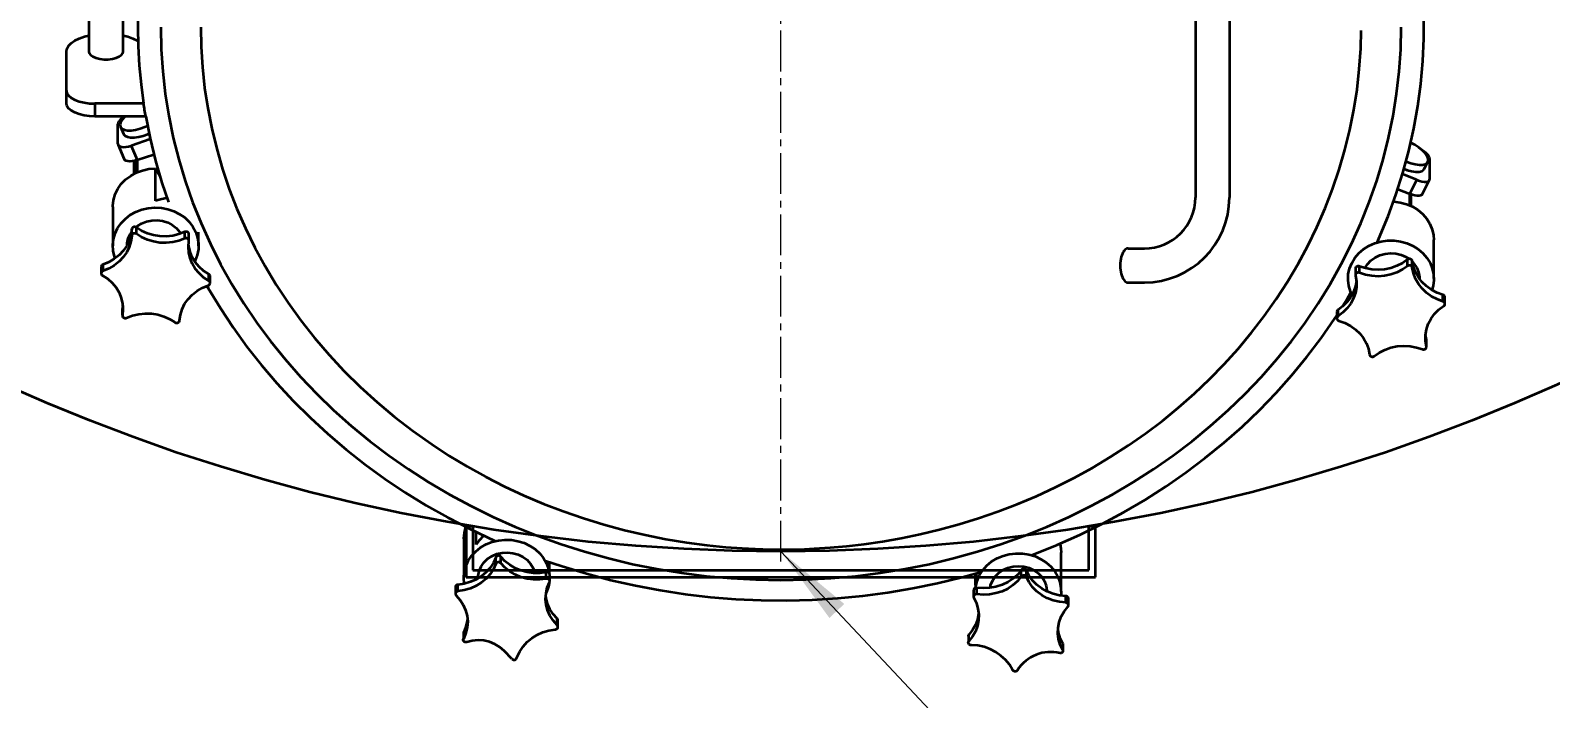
# Model space of a CAD drawing. Header units: millimetres. Extents: x -1782 to 1782, y -2523 to 2523.
# Drawn here: x -786.8 to -340, y -2197.4 to -2001.1 of the extents above; entities that cross this region are included whole.
import ezdxf

# ---------------------------------------------------------------- set-up
doc = ezdxf.new("R2010")
doc.units = ezdxf.units.MM
doc.linetypes.add('点画线', pattern=[18, 12, -2, 2, -2])
doc.layers.get('0').update_dxf_attribs({"lineweight": 35})
doc.layers.add('中心线层', color=1, linetype='点画线', lineweight=18)
doc.layers.add('尺寸线层', color=3, linetype='Continuous', lineweight=18)
doc.styles.add('标准', font='', dxfattribs={"width": 0.667})
doc.styles.get('标准').set_extended_font_data('宋体')

# ---------------------------------------------------------------- blocks, each defined once
blk = doc.blocks.new('*X45')
at = {"layer": '尺寸线层', "linetype": 'Continuous'}
blk.add_hatch(color=0, dxfattribs=at).paths.add_polyline_path([(-566.23, -2154.17), (-547.61, -2169.6), (-551.98, -2173.71)], flags=0)
at = {"layer": '尺寸线层', "color": 0, "linetype": 'Continuous'}
blk.add_line((-566.23, -2154.17), (-456.42, -2270.98), dxfattribs=at)
at = {"layer": '尺寸线层', "color": 0}
blk.add_line((-456.42, -2270.98), (-360.86, -2270.98), dxfattribs=at)
at = {"layer": '尺寸线层', "color": 0, "insert": (-407.65, -2252.89), "char_height": 21, "width": 184.0786, "attachment_point": 5, "line_spacing_factor": 1.15057, "style": '标准'}
blk.add_mtext('\\T1.1;铭牌（架）', dxfattribs=at)

msp = doc.modelspace()

# ---------------------------------------------------------------- linework, layer by layer
for p, q in [((-444.417, -1950.17), (-444.417, -2050.17)), ((-434.417, -1950.17), (-434.417, -2050.17)), ((-769.612, -1977.63), (-769.612, -2007.37)), ((-759.532, -2007.37), (-759.532, -1977.717)), ((-776.222, -2018.81), (-776.222, -2007.37)), ((-776.222, -2022.553), (-776.222, -2018.81)), ((-753.535, -2022.624), (-767.822, -2022.624)), ((-767.822, -2022.624), (-767.822, -2026.366)), ((-752.921, -2026.366), (-767.822, -2026.366)), ((-761.12, -2034.403), (-761.12, -2028.683)), ((-760.343, -2029.421), (-759.449, -2031.521)), ((-761.057, -2034.721), (-759.269, -2038.919)), ((-751.577, -2033.082), (-757.193, -2034.982)), ((-757.193, -2034.982), (-755.405, -2039.18)), ((-756.35, -2043.229), (-756.35, -2039.878)), ((-755.868, -2039.323), (-755.868, -2042.99)), ((-755.405, -2039.18), (-750.514, -2037.526)), ((-755.325, -2042.75), (-755.325, -2039.153)), ((-750.032, -2051.226), (-750.032, -2041.693)), ((-377.165, -2041.777), (-376.132, -2039.73)), ((-375.504, -2044.679), (-375.504, -2038.959)), ((-379.334, -2045.051), (-383.545, -2043.364)), ((-381.401, -2049.147), (-379.334, -2045.051)), ((-377.652, -2049.133), (-375.585, -2045.037)), ((-384.919, -2047.738), (-381.401, -2049.147)), ((-381.479, -2049.116), (-381.479, -2052.483)), ((-381.074, -2052.664), (-381.074, -2049.271)), ((-381.016, -2049.881), (-381.074, -2049.525)), ((-381.016, -2052.692), (-381.016, -2049.881)), ((-762.588, -2052.919), (-762.588, -2064.36)), ((-757.027, -2061.458), (-757.027, -2059.551)), ((-755.657, -2060.914), (-755.657, -2059.008)), ((-741.421, -2062.244), (-741.421, -2060.337)), ((-740.196, -2062.909), (-740.196, -2061.003)), ((-737.388, -2064.36), (-737.388, -2060.434)), ((-374.354, -2074.034), (-374.354, -2062.594)), ((-464.225, -2065.17), (-459.417, -2065.17)), ((-382.063, -2070.34), (-382.063, -2068.433)), ((-765.979, -2070.571), (-765.979, -2072.478)), ((-765.437, -2071.778), (-765.437, -2069.872)), ((-734.381, -2074.679), (-734.381, -2072.773)), ((-397.385, -2071.114), (-397.385, -2073.021)), ((-396.2, -2072.338), (-396.2, -2070.432)), ((-380.663, -2070.819), (-380.663, -2068.912)), ((-733.996, -2075.309), (-733.996, -2073.402)), ((-464.225, -2075.17), (-459.417, -2075.17)), ((-378.554, -2074.17), (-378.554, -2074.034)), ((-759.643, -2081.939), (-759.768, -2082.851)), ((-371.652, -2080.728), (-371.652, -2078.821)), ((-371.068, -2081.441), (-371.068, -2079.534)), ((-759.768, -2082.851), (-759.779, -2082.971)), ((-759.779, -2082.971), (-759.779, -2084.878)), ((-759.768, -2084.758), (-759.768, -2082.851)), ((-402.841, -2083.788), (-402.841, -2085.695)), ((-402.492, -2085.088), (-402.492, -2083.181)), ((-376.543, -2092.05), (-376.796, -2090.533)), ((-376.543, -2093.956), (-376.543, -2092.05)), ((-376.524, -2092.208), (-376.543, -2092.05)), ((-376.524, -2094.115), (-376.524, -2092.208)), ((-658.733, -2146.715), (-658.733, -2161.715)), ((-658.733, -2146.715), (-656.733, -2146.715)), ((-656.733, -2146.715), (-656.733, -2159.715)), ((-655.779, -2152.117), (-655.779, -2148.465)), ((-475.733, -2159.715), (-475.733, -2146.715)), ((-475.733, -2146.715), (-473.733, -2146.715)), ((-473.733, -2161.715), (-473.733, -2146.715)), ((-659.438, -2150.493), (-659.438, -2161.934)), ((-650.025, -2157.833), (-650.025, -2155.926)), ((-648.543, -2157.623), (-648.543, -2155.717)), ((-634.62, -2157.157), (-634.62, -2157.285)), ((-634.238, -2160.702), (-634.238, -2157.288)), ((-490.002, -2154.269), (-490.002, -2154.397)), ((-483.865, -2165.941), (-483.865, -2154.501)), ((-658.733, -2161.715), (-473.733, -2161.715)), ((-656.733, -2159.715), (-475.733, -2159.715)), ((-655.238, -2161.934), (-655.238, -2162.072)), ((-635.179, -2162.191), (-635.179, -2160.284)), ((-634.16, -2162.922), (-634.16, -2161.016)), ((-509.064, -2164.074), (-509.064, -2160.685)), ((-495.582, -2161.57), (-495.582, -2159.663)), ((-494.091, -2161.709), (-494.091, -2159.802)), ((-661.902, -2164.7), (-661.902, -2166.606)), ((-661.147, -2165.862), (-661.147, -2163.955)), ((-509.632, -2165.592), (-509.632, -2167.499)), ((-509.065, -2164.017), (-509.065, -2164.884)), ((-508.658, -2166.76), (-508.658, -2164.854)), ((-482.508, -2169.203), (-482.508, -2167.296)), ((-481.708, -2169.951), (-481.708, -2168.044)), ((-631.992, -2175.826), (-631.992, -2173.919)), ((-631.773, -2176.329), (-631.773, -2174.422)), ((-659.515, -2178.106), (-659.515, -2180.013)), ((-659.441, -2179.706), (-659.441, -2177.799)), ((-511.031, -2180.526), (-511.031, -2178.62)), ((-483.39, -2181.202), (-483.39, -2183.108))]:
    msp.add_line(p, q)
for points in [[(-390.997, -2063.433), (-387.797, -2055.711), (-385.473, -2049.383), (-383.431, -2042.978), (-381.674, -2036.506), (-380.206, -2029.977), (-379.029, -2023.402), (-378.145, -2016.79), (-377.555, -2010.153), (-377.259, -2003.5), (-377.259, -1996.841), (-377.555, -1990.188), (-378.145, -1983.55), (-379.029, -1976.939), (-380.206, -1970.364), (-381.674, -1963.835), (-382.639, -1960.141)], [(-753.535, -1977.717), (-754.272, -1983.308), (-754.8, -1988.919), (-755.117, -1994.541), (-755.222, -2000.17), (-755.117, -2005.799), (-754.8, -2011.422), (-754.272, -2017.032), (-753.535, -2022.624)], [(-748.502, -2000.17), (-748.354, -2006.71), (-747.911, -2013.239), (-747.173, -2019.747), (-746.142, -2026.223), (-744.818, -2032.657), (-743.205, -2039.038), (-741.305, -2045.356), (-739.121, -2051.601), (-736.657, -2057.763), (-733.916, -2063.831), (-730.903, -2069.796), (-727.623, -2075.647), (-724.081, -2081.377), (-720.283, -2086.974), (-716.236, -2092.431), (-711.945, -2097.739), (-707.417, -2102.888), (-702.661, -2107.87), (-697.683, -2112.678), (-692.492, -2117.303), (-687.096, -2121.738), (-681.504, -2125.976), (-675.725, -2130.01), (-669.769, -2133.833), (-663.645, -2137.44), (-657.362, -2140.824), (-650.932, -2143.98), (-644.364, -2146.902), (-637.67, -2149.587), (-630.86, -2152.029), (-623.944, -2154.225), (-616.936, -2156.171), (-609.845, -2157.864), (-602.683, -2159.301), (-595.462, -2160.48), (-588.194, -2161.399), (-580.89, -2162.056), (-573.562, -2162.451), (-566.222, -2162.583), (-558.882, -2162.451), (-551.555, -2162.056), (-544.251, -2161.399), (-536.982, -2160.48), (-529.761, -2159.301), (-522.6, -2157.864), (-515.509, -2156.171), (-508.5, -2154.225), (-501.585, -2152.029), (-494.774, -2149.587), (-488.08, -2146.902), (-481.512, -2143.98), (-475.082, -2140.824), (-468.8, -2137.44), (-462.675, -2133.833), (-456.719, -2130.01), (-450.94, -2125.976), (-445.348, -2121.738), (-439.952, -2117.303), (-434.761, -2112.678), (-429.784, -2107.87), (-425.027, -2102.888), (-420.5, -2097.739), (-416.209, -2092.431), (-412.161, -2086.974), (-408.363, -2081.377), (-404.821, -2075.647), (-401.541, -2069.796), (-398.528, -2063.831), (-395.787, -2057.763), (-393.323, -2051.601), (-391.139, -2045.356), (-389.239, -2039.038), (-387.626, -2032.657), (-386.303, -2026.223), (-385.271, -2019.747), (-384.533, -2013.239), (-384.09, -2006.71), (-383.942, -2000.17)], [(-736.742, -2000.17), (-736.623, -2005.905), (-736.24, -2011.942), (-735.59, -2017.973), (-734.675, -2023.989), (-733.493, -2029.981), (-732.044, -2035.94), (-730.328, -2041.856), (-728.347, -2047.719), (-726.102, -2053.521), (-723.593, -2059.251), (-720.835, -2064.878), (-717.826, -2070.407), (-714.562, -2075.839), (-711.049, -2081.161), (-707.289, -2086.366), (-703.286, -2091.444), (-699.045, -2096.386), (-694.57, -2101.184), (-689.864, -2105.828), (-684.933, -2110.311), (-679.781, -2114.624), (-674.413, -2118.759), (-668.859, -2122.69), (-663.699, -2126.054), (-658.405, -2129.242), (-652.985, -2132.248), (-647.445, -2135.069), (-641.796, -2137.701), (-636.047, -2140.139), (-630.206, -2142.381), (-624.285, -2144.423), (-618.295, -2146.262), (-612.25, -2147.895), (-606.167, -2149.321), (-600.071, -2150.537), (-594, -2151.54), (-588.032, -2152.329), (-582.378, -2152.899), (-577.652, -2153.244), (-573.81, -2153.437), (-569.228, -2153.565), (-566.222, -2153.589)], [(-566.222, -2153.589), (-559.259, -2153.461), (-556.451, -2153.337), (-551.793, -2153.039), (-546.964, -2152.608), (-541.798, -2152.007), (-536.425, -2151.229), (-530.904, -2150.263), (-525.282, -2149.103), (-519.597, -2147.744), (-513.879, -2146.183), (-508.151, -2144.42), (-502.436, -2142.453), (-496.752, -2140.282), (-491.116, -2137.908), (-485.542, -2135.333), (-480.045, -2132.558), (-474.638, -2129.586), (-469.333, -2126.421), (-464.142, -2123.065), (-459.075, -2119.523), (-454.124, -2115.783), (-449.344, -2111.886), (-444.714, -2107.813), (-440.248, -2103.574), (-435.953, -2099.172), (-431.838, -2094.615), (-427.91, -2089.908), (-424.178, -2085.057), (-420.649, -2080.07), (-417.329, -2074.954), (-414.225, -2069.716), (-411.344, -2064.362), (-408.689, -2058.9), (-406.271, -2053.347), (-404.097, -2047.718), (-402.163, -2042.005), (-400.475, -2036.218), (-399.036, -2030.364), (-397.851, -2024.452), (-396.922, -2018.49), (-396.253, -2012.488), (-395.845, -2006.455), (-395.724, -2001.135)], [(-776.222, -2007.37), (-776.063, -2006.499), (-775.591, -2005.652), (-774.818, -2004.852), (-773.766, -2004.121), (-772.462, -2003.478), (-770.944, -2002.942), (-769.612, -2002.601)], [(-759.532, -2002.601), (-758.2, -2002.942), (-756.681, -2003.478), (-755.378, -2004.121), (-755.167, -2004.248)], [(-769.612, -2007.37), (-769.523, -2007.798), (-769.132, -2008.344), (-768.455, -2008.828), (-767.534, -2009.221), (-766.427, -2009.497), (-765.204, -2009.64), (-763.94, -2009.64), (-762.716, -2009.497), (-761.609, -2009.221), (-760.688, -2008.828), (-760.011, -2008.344), (-759.621, -2007.798), (-759.532, -2007.37)], [(-776.222, -2018.81), (-776.061, -2019.554), (-775.583, -2020.27), (-774.807, -2020.929), (-773.762, -2021.507), (-772.489, -2021.981), (-771.037, -2022.334), (-769.461, -2022.551), (-767.822, -2022.624)], [(-767.822, -2026.366), (-769.461, -2026.293), (-771.037, -2026.076), (-772.489, -2025.723), (-773.762, -2025.249), (-774.807, -2024.671), (-775.583, -2024.012), (-776.061, -2023.296), (-776.222, -2022.553)], [(-752.921, -2026.366), (-753.003, -2025.899), (-753.084, -2025.432), (-753.162, -2024.964), (-753.24, -2024.496), (-753.316, -2024.029), (-753.39, -2023.56), (-753.463, -2023.092), (-753.535, -2022.624)], [(-759.154, -2026.366), (-759.375, -2026.507), (-759.97, -2026.945), (-760.458, -2027.4), (-760.821, -2027.852), (-761.044, -2028.285), (-761.12, -2028.683)], [(-758.876, -2026.366), (-759.146, -2026.617), (-759.852, -2027.419), (-760.291, -2028.192), (-760.444, -2028.899), (-760.302, -2029.508), (-759.874, -2029.989), (-759.179, -2030.32), (-758.249, -2030.487), (-757.128, -2030.48), (-755.868, -2030.301), (-754.528, -2029.957), (-753.171, -2029.465), (-752.408, -2029.124)], [(-752.921, -2026.366), (-751.613, -2032.922), (-750.015, -2039.426), (-748.13, -2045.869), (-746.185, -2051.622)], [(-759.449, -2031.521), (-759.408, -2031.607), (-758.98, -2032.088), (-758.285, -2032.42), (-757.355, -2032.586), (-756.233, -2032.579), (-754.974, -2032.4), (-753.634, -2032.056), (-752.277, -2031.565), (-751.94, -2031.42)], [(-761.12, -2034.403), (-761.044, -2034.749), (-760.821, -2035.032), (-760.458, -2035.239), (-759.97, -2035.362), (-759.375, -2035.398), (-758.696, -2035.345), (-757.959, -2035.204), (-757.193, -2034.982)], [(-376.035, -2039.461), (-376.041, -2038.799), (-376.332, -2038.039), (-376.893, -2037.216), (-377.7, -2036.37), (-378.714, -2035.539), (-379.887, -2034.762), (-381.1, -2034.108)], [(-375.504, -2038.959), (-375.577, -2038.558), (-375.795, -2038.113), (-376.149, -2037.641), (-376.626, -2037.161), (-377.206, -2036.692), (-377.753, -2036.321)], [(-762.588, -2052.919), (-762.584, -2052.664), (-762.39, -2050.94), (-761.901, -2049.264), (-761.128, -2047.674), (-760.09, -2046.21), (-758.811, -2044.905), (-757.322, -2043.791), (-755.659, -2042.894), (-753.86, -2042.236), (-751.97, -2041.832), (-750.032, -2041.693)], [(-755.405, -2039.18), (-756.171, -2039.403), (-756.907, -2039.543), (-757.586, -2039.597), (-758.181, -2039.561), (-758.67, -2039.437), (-759.032, -2039.23), (-759.256, -2038.948), (-759.269, -2038.919)], [(-756.252, -2039.422), (-756.275, -2039.481), (-756.35, -2039.878)], [(-748.69, -2044.059), (-748.797, -2043.876), (-750.032, -2041.693)], [(-382.478, -2039.609), (-382.437, -2039.626), (-381.114, -2040.118), (-379.838, -2040.45), (-378.67, -2040.606), (-377.664, -2040.58), (-376.866, -2040.373), (-376.315, -2039.994), (-376.035, -2039.461)], [(-383.096, -2041.828), (-382.147, -2042.166), (-380.872, -2042.498), (-379.703, -2042.654), (-378.697, -2042.628), (-377.9, -2042.421), (-377.348, -2042.042), (-377.165, -2041.777)], [(-379.334, -2045.051), (-378.587, -2045.314), (-377.868, -2045.494), (-377.206, -2045.583), (-376.626, -2045.578), (-376.149, -2045.48), (-375.795, -2045.292), (-375.577, -2045.022), (-375.504, -2044.679)], [(-746.556, -2050.366), (-746.864, -2050.371), (-748.977, -2050.842), (-750.032, -2051.226)], [(-377.652, -2049.133), (-377.862, -2049.388), (-378.216, -2049.576), (-378.693, -2049.674), (-379.273, -2049.678), (-379.935, -2049.589), (-380.654, -2049.41), (-381.401, -2049.147)], [(-761.884, -2068.059), (-762.069, -2067.548), (-762.473, -2065.868), (-762.585, -2064.152), (-762.402, -2062.441), (-761.928, -2060.775), (-761.174, -2059.193), (-760.158, -2057.732), (-758.903, -2056.426), (-757.439, -2055.307), (-755.801, -2054.399), (-754.026, -2053.725), (-752.157, -2053.301), (-750.237, -2053.135), (-748.311, -2053.233), (-746.424, -2053.591), (-744.621, -2054.202), (-742.944, -2055.051), (-741.432, -2056.118), (-740.12, -2057.378), (-739.04, -2058.802)], [(-386.176, -2051.388), (-386.172, -2051.389), (-384.247, -2051.629), (-382.386, -2052.131), (-380.634, -2052.882), (-379.032, -2053.864), (-377.619, -2055.053), (-376.428, -2056.423), (-375.488, -2057.939), (-374.821, -2059.566), (-374.443, -2061.265), (-374.354, -2062.594)], [(-757.027, -2059.551), (-757.254, -2061.225), (-757.75, -2062.852), (-758.505, -2064.398), (-759.503, -2065.83), (-760.723, -2067.119), (-762.139, -2068.237), (-763.722, -2069.161), (-765.437, -2069.872)], [(-755.657, -2059.008), (-755.854, -2058.901), (-756.077, -2058.845), (-756.308, -2058.847), (-756.53, -2058.904), (-756.726, -2059.012), (-756.881, -2059.165), (-756.984, -2059.349), (-757.027, -2059.551)], [(-755.775, -2058.935), (-755.438, -2058.665), (-754.129, -2057.848), (-752.672, -2057.268), (-751.117, -2056.943), (-749.521, -2056.887), (-747.942, -2057.101), (-746.437, -2057.577), (-745.061, -2058.298), (-743.862, -2059.238)], [(-741.421, -2060.337), (-743.161, -2060.999), (-744.99, -2061.429), (-746.87, -2061.619), (-748.761, -2061.566), (-750.624, -2061.269), (-752.419, -2060.735), (-754.108, -2059.976), (-755.657, -2059.008)], [(-743.862, -2059.238), (-742.885, -2060.364), (-742.592, -2060.811)], [(-739.04, -2058.802), (-738.216, -2060.356), (-737.668, -2062.004), (-737.409, -2063.708), (-737.444, -2065.426), (-737.774, -2067.12), (-738.39, -2068.748), (-738.507, -2068.985)], [(-757.027, -2061.458), (-757.254, -2063.132), (-757.75, -2064.759), (-758.505, -2066.304), (-759.503, -2067.737), (-760.723, -2069.026), (-762.139, -2070.144), (-763.722, -2071.068), (-765.437, -2071.778)], [(-758.385, -2064.188), (-758.343, -2063.589), (-758.028, -2062.194), (-757.423, -2060.877), (-757.105, -2060.386)], [(-755.657, -2060.914), (-755.854, -2060.807), (-756.077, -2060.752), (-756.308, -2060.753), (-756.53, -2060.81), (-756.726, -2060.919), (-756.881, -2061.072), (-756.984, -2061.256), (-757.027, -2061.458)], [(-741.421, -2062.244), (-743.161, -2062.906), (-744.99, -2063.336), (-746.87, -2063.526), (-748.761, -2063.472), (-750.624, -2063.176), (-752.419, -2062.642), (-754.108, -2061.883), (-755.657, -2060.914)], [(-740.196, -2061.003), (-740.201, -2060.917), (-740.259, -2060.718), (-740.376, -2060.54), (-740.542, -2060.397), (-740.746, -2060.3), (-740.972, -2060.256), (-741.203, -2060.269), (-741.421, -2060.337)], [(-740.207, -2063.029), (-740.201, -2062.824), (-740.259, -2062.624), (-740.376, -2062.447), (-740.542, -2062.304), (-740.746, -2062.207), (-740.972, -2062.163), (-741.203, -2062.176), (-741.421, -2062.244)], [(-734.381, -2074.679), (-735.894, -2073.667), (-737.227, -2072.471), (-738.352, -2071.115), (-739.245, -2069.629), (-739.888, -2068.044), (-740.267, -2066.392), (-740.374, -2064.709), (-740.207, -2063.029)], [(-734.381, -2072.773), (-735.894, -2071.76), (-737.227, -2070.564), (-738.352, -2069.209), (-739.245, -2067.722), (-739.888, -2066.137), (-740.267, -2064.485), (-740.332, -2063.941)], [(-399.106, -2071.066), (-398.455, -2069.448), (-397.535, -2067.938), (-396.366, -2066.57), (-394.977, -2065.378), (-393.4, -2064.388), (-391.672, -2063.624), (-389.833, -2063.105), (-387.927, -2062.841), (-385.998, -2062.84), (-384.091, -2063.101), (-382.252, -2063.619), (-380.523, -2064.38), (-378.944, -2065.368), (-377.553, -2066.559), (-376.383, -2067.926), (-375.46, -2069.435), (-374.807, -2071.052), (-374.438, -2072.739), (-374.363, -2074.457), (-374.583, -2076.165), (-374.937, -2077.408)], [(-382.063, -2068.433), (-383.552, -2069.473), (-385.194, -2070.311), (-386.955, -2070.928), (-388.797, -2071.312), (-390.682, -2071.455), (-392.571, -2071.354), (-394.423, -2071.01), (-396.2, -2070.432)], [(-394.613, -2070.961), (-393.873, -2069.79), (-392.847, -2068.7), (-391.607, -2067.803), (-390.199, -2067.131), (-388.675, -2066.708), (-387.087, -2066.551), (-385.495, -2066.664), (-383.956, -2067.043), (-382.525, -2067.675), (-381.627, -2068.248)], [(-380.663, -2068.912), (-380.717, -2068.712), (-380.831, -2068.533), (-380.995, -2068.388), (-381.197, -2068.288), (-381.423, -2068.242), (-381.653, -2068.252), (-381.872, -2068.317), (-382.063, -2068.433)], [(-765.437, -2069.872), (-765.64, -2069.97), (-765.805, -2070.115), (-765.919, -2070.293), (-765.975, -2070.493), (-765.979, -2070.571)], [(-765.437, -2071.778), (-765.64, -2071.877), (-765.805, -2072.021), (-765.919, -2072.2), (-765.975, -2072.4), (-765.967, -2072.606), (-765.897, -2072.802), (-765.769, -2072.974), (-765.594, -2073.108)], [(-733.996, -2073.402), (-734.008, -2073.274), (-734.078, -2073.078), (-734.206, -2072.907), (-734.381, -2072.773)], [(-398.365, -2078.796), (-398.81, -2077.836), (-399.322, -2076.179), (-399.545, -2074.472), (-399.472, -2072.754), (-399.106, -2071.066)], [(-396.2, -2070.432), (-396.422, -2070.374), (-396.653, -2070.372), (-396.876, -2070.426), (-397.074, -2070.533), (-397.232, -2070.683), (-397.338, -2070.866), (-397.383, -2071.068), (-397.385, -2071.114)], [(-396.2, -2072.338), (-396.422, -2072.281), (-396.653, -2072.279), (-396.876, -2072.333), (-397.074, -2072.439), (-397.232, -2072.59), (-397.338, -2072.773), (-397.383, -2072.975), (-397.366, -2073.18)], [(-382.063, -2070.34), (-383.552, -2071.38), (-385.194, -2072.218), (-386.955, -2072.835), (-388.797, -2073.219), (-390.682, -2073.362), (-392.571, -2073.261), (-394.423, -2072.917), (-396.2, -2072.338)], [(-380.663, -2070.819), (-380.717, -2070.619), (-380.831, -2070.439), (-380.995, -2070.295), (-381.197, -2070.195), (-381.423, -2070.149), (-381.653, -2070.158), (-381.872, -2070.224), (-382.063, -2070.34)], [(-371.652, -2078.821), (-373.407, -2078.193), (-375.042, -2077.344), (-376.523, -2076.295), (-377.817, -2075.065), (-378.898, -2073.682), (-379.744, -2072.174), (-380.336, -2070.572), (-380.663, -2068.912)], [(-371.652, -2080.728), (-373.407, -2080.099), (-375.042, -2079.251), (-376.523, -2078.201), (-377.817, -2076.972), (-378.898, -2075.588), (-379.744, -2074.08), (-380.336, -2072.479), (-380.663, -2070.819)], [(-380.64, -2069.099), (-380.19, -2069.597), (-379.37, -2070.818), (-378.824, -2072.155), (-378.571, -2073.56), (-378.554, -2074.034)], [(-765.594, -2073.108), (-764.081, -2074.12), (-762.748, -2075.316), (-761.623, -2076.672), (-760.73, -2078.158), (-760.087, -2079.743), (-759.708, -2081.395), (-759.601, -2083.078), (-759.768, -2084.758)], [(-742.948, -2086.329), (-742.721, -2084.655), (-742.225, -2083.028), (-741.47, -2081.483), (-740.472, -2080.05), (-739.252, -2078.762), (-737.836, -2077.643), (-736.253, -2076.719), (-734.538, -2076.009)], [(-734.899, -2076.136), (-734.512, -2076.815), (-730.98, -2082.683), (-727.19, -2088.422), (-723.149, -2094.023), (-718.862, -2099.477), (-714.337, -2104.775), (-709.58, -2109.911), (-704.599, -2114.874), (-699.402, -2119.659), (-693.997, -2124.256), (-688.391, -2128.66), (-682.595, -2132.863), (-676.617, -2136.858), (-670.466, -2140.639), (-664.153, -2144.201), (-657.686, -2147.538), (-650.127, -2151.131)], [(-734.538, -2076.009), (-734.335, -2075.91), (-734.17, -2075.766), (-734.056, -2075.587), (-734, -2075.387), (-734.008, -2075.181), (-734.078, -2074.985), (-734.206, -2074.814), (-734.381, -2074.679)], [(-397.366, -2073.18), (-397.099, -2074.849), (-397.106, -2076.535), (-397.387, -2078.202), (-397.934, -2079.816), (-398.738, -2081.342), (-399.781, -2082.748), (-401.041, -2084.006), (-402.492, -2085.088)], [(-397.112, -2074.696), (-397.387, -2076.295), (-397.934, -2077.909), (-398.738, -2079.435), (-399.781, -2080.842), (-401.041, -2082.099), (-402.492, -2083.181)], [(-401.162, -2082.202), (-399.843, -2080.058), (-398.69, -2078.121)], [(-371.068, -2079.534), (-371.078, -2079.417), (-371.145, -2079.22), (-371.27, -2079.047), (-371.443, -2078.911), (-371.652, -2078.821)], [(-371.416, -2082.048), (-371.249, -2081.906), (-371.132, -2081.729), (-371.073, -2081.53), (-371.078, -2081.324), (-371.145, -2081.127), (-371.27, -2080.954), (-371.443, -2080.817), (-371.652, -2080.728)], [(-759.768, -2084.758), (-759.774, -2084.963), (-759.716, -2085.163), (-759.599, -2085.34), (-759.433, -2085.483), (-759.229, -2085.58), (-759.003, -2085.624), (-758.773, -2085.611), (-758.555, -2085.543)], [(-758.555, -2085.543), (-756.814, -2084.881), (-754.985, -2084.451), (-753.105, -2084.261), (-751.214, -2084.315), (-749.351, -2084.611), (-747.556, -2085.145), (-745.867, -2085.904), (-744.318, -2086.873)], [(-744.318, -2086.873), (-744.121, -2086.98), (-743.898, -2087.035), (-743.667, -2087.034), (-743.445, -2086.977), (-743.249, -2086.868), (-743.094, -2086.715), (-742.991, -2086.531), (-742.948, -2086.329)], [(-492.548, -2155.305), (-485.061, -2152.253), (-478.377, -2149.275), (-471.83, -2146.065), (-465.431, -2142.626), (-459.189, -2138.964), (-453.115, -2135.086), (-447.218, -2130.997), (-441.506, -2126.703), (-435.99, -2122.211), (-430.677, -2117.528), (-425.576, -2112.662), (-420.695, -2107.62), (-416.042, -2102.411), (-411.623, -2097.041), (-407.446, -2091.52), (-403.517, -2085.856), (-402.841, -2084.828)], [(-402.492, -2083.181), (-402.659, -2083.323), (-402.777, -2083.501), (-402.835, -2083.7), (-402.841, -2083.788)], [(-402.492, -2085.088), (-402.659, -2085.23), (-402.777, -2085.407), (-402.835, -2085.606), (-402.831, -2085.812), (-402.764, -2086.009), (-402.639, -2086.182), (-402.465, -2086.319), (-402.257, -2086.408)], [(-402.257, -2086.408), (-400.502, -2087.037), (-398.866, -2087.885), (-397.386, -2088.935), (-396.092, -2090.164), (-395.01, -2091.548), (-394.165, -2093.056), (-393.572, -2094.657), (-393.246, -2096.317)], [(-376.543, -2093.956), (-376.809, -2092.287), (-376.802, -2090.601), (-376.522, -2088.934), (-375.974, -2087.321), (-375.171, -2085.794), (-374.128, -2084.388), (-372.867, -2083.13), (-371.416, -2082.048)], [(-391.846, -2096.796), (-390.357, -2095.756), (-388.715, -2094.918), (-386.954, -2094.301), (-385.112, -2093.917), (-383.226, -2093.774), (-381.338, -2093.876), (-379.485, -2094.219), (-377.708, -2094.798)], [(-377.708, -2094.798), (-377.487, -2094.856), (-377.255, -2094.857), (-377.033, -2094.803), (-376.835, -2094.697), (-376.677, -2094.546), (-376.571, -2094.363), (-376.525, -2094.162), (-376.543, -2093.956)], [(-393.246, -2096.317), (-393.191, -2096.517), (-393.078, -2096.697), (-392.913, -2096.842), (-392.711, -2096.941), (-392.486, -2096.988), (-392.255, -2096.978), (-392.036, -2096.912), (-391.846, -2096.796)], [(-659.438, -2150.493), (-659.437, -2150.386), (-659.269, -2148.66), (-658.806, -2146.982)], [(-659.287, -2163.665), (-659.289, -2163.655), (-659.438, -2161.941), (-659.291, -2160.227), (-658.853, -2158.554), (-658.133, -2156.959), (-657.148, -2155.481), (-655.922, -2154.154), (-654.483, -2153.01), (-652.864, -2152.075), (-651.104, -2151.371), (-649.245, -2150.914), (-647.329, -2150.716), (-645.401, -2150.781), (-643.507, -2151.107)], [(-653.525, -2149.45), (-655.004, -2151.057), (-655.779, -2152.117)], [(-643.507, -2151.107), (-641.691, -2151.687), (-639.996, -2152.507), (-638.461, -2153.548), (-637.122, -2154.786), (-636.011, -2156.191), (-635.154, -2157.731), (-634.571, -2159.369), (-634.332, -2160.562)], [(-484.21, -2151.89), (-483.935, -2153.319), (-483.865, -2154.501)], [(-650.025, -2155.926), (-650.731, -2157.49), (-651.683, -2158.947), (-652.861, -2160.266), (-654.241, -2161.42), (-655.794, -2162.383), (-657.486, -2163.137), (-659.283, -2163.664), (-661.147, -2163.955)], [(-650.025, -2157.833), (-650.731, -2159.397), (-651.683, -2160.854), (-652.861, -2162.173), (-654.241, -2163.326), (-655.794, -2164.29), (-657.486, -2165.044), (-659.283, -2165.571), (-661.147, -2165.862)], [(-655.238, -2161.934), (-655.211, -2161.341), (-654.934, -2159.939), (-654.364, -2158.61), (-653.522, -2157.401), (-652.438, -2156.356), (-651.152, -2155.512), (-649.711, -2154.901), (-648.165, -2154.544), (-646.571, -2154.453)], [(-648.543, -2155.717), (-648.703, -2155.568), (-648.902, -2155.463), (-649.126, -2155.411), (-649.357, -2155.415), (-649.578, -2155.475), (-649.772, -2155.586), (-649.925, -2155.741), (-650.025, -2155.926)], [(-648.543, -2157.623), (-648.703, -2157.475), (-648.902, -2157.37), (-649.126, -2157.318), (-649.357, -2157.322), (-649.578, -2157.382), (-649.772, -2157.493), (-649.925, -2157.647), (-650.025, -2157.833)], [(-635.179, -2160.284), (-637.052, -2160.522), (-638.944, -2160.516), (-640.815, -2160.266), (-642.626, -2159.778), (-644.339, -2159.062), (-645.918, -2158.132), (-647.329, -2157.01), (-648.543, -2155.717)], [(-635.179, -2162.191), (-637.052, -2162.429), (-638.944, -2162.422), (-640.815, -2162.173), (-642.626, -2161.685), (-644.339, -2160.968), (-645.918, -2160.039), (-647.329, -2158.916), (-648.543, -2157.623)], [(-646.571, -2154.453), (-644.987, -2154.633), (-643.47, -2155.078), (-642.074, -2155.769), (-640.851, -2156.684), (-639.844, -2157.788), (-639.09, -2159.043), (-638.616, -2160.401), (-638.586, -2160.536)], [(-635.67, -2156.804), (-630.493, -2158.535), (-623.417, -2160.675), (-616.251, -2162.564), (-609.007, -2164.199), (-601.696, -2165.578), (-594.33, -2166.698), (-586.919, -2167.558), (-579.477, -2168.156), (-572.013, -2168.492), (-564.541, -2168.564), (-557.071, -2168.373), (-549.615, -2167.919), (-542.186, -2167.203), (-534.794, -2166.226), (-527.451, -2164.989), (-520.169, -2163.495), (-512.958, -2161.745), (-507.24, -2160.179)], [(-509.007, -2164.869), (-508.952, -2164.448), (-508.55, -2162.767), (-507.865, -2161.16), (-506.912, -2159.666), (-505.714, -2158.318), (-504.3, -2157.149), (-502.702, -2156.187)], [(-502.702, -2156.187), (-500.958, -2155.453), (-499.108, -2154.964), (-497.196, -2154.734), (-495.268, -2154.765), (-493.367, -2155.059), (-491.539, -2155.608), (-489.826, -2156.399), (-488.269, -2157.414), (-486.904, -2158.628), (-485.764, -2160.014), (-484.874, -2161.539), (-484.255, -2163.167), (-483.923, -2164.86), (-483.885, -2166.579), (-483.94, -2167.164)], [(-634.16, -2161.016), (-634.167, -2160.919), (-634.228, -2160.721), (-634.348, -2160.544), (-634.517, -2160.404), (-634.722, -2160.31), (-634.948, -2160.269), (-635.179, -2160.284)], [(-634.234, -2163.23), (-634.17, -2163.032), (-634.167, -2162.826), (-634.228, -2162.627), (-634.348, -2162.451), (-634.517, -2162.311), (-634.722, -2162.216), (-634.948, -2162.175), (-635.179, -2162.191)], [(-508.734, -2160.522), (-509.024, -2162.713), (-509.064, -2164.074)], [(-495.582, -2159.663), (-496.718, -2161.011), (-498.061, -2162.199), (-499.583, -2163.201), (-501.251, -2163.997), (-503.03, -2164.57), (-504.884, -2164.907), (-506.773, -2165.003), (-508.658, -2164.854)], [(-495.582, -2161.57), (-496.718, -2162.918), (-498.061, -2164.106), (-499.583, -2165.108), (-501.251, -2165.904), (-503.03, -2166.477), (-504.884, -2166.814), (-506.773, -2166.909), (-508.658, -2166.76)], [(-504.782, -2164.895), (-504.612, -2164.119), (-504.077, -2162.778), (-503.268, -2161.552), (-502.213, -2160.484)], [(-502.213, -2160.484), (-500.95, -2159.613), (-499.524, -2158.971), (-497.989, -2158.581), (-496.398, -2158.457), (-494.809, -2158.604), (-493.281, -2159.015), (-491.867, -2159.677), (-490.62, -2160.566), (-489.584, -2161.649), (-488.796, -2162.886), (-488.286, -2164.235), (-488.071, -2165.645), (-488.065, -2165.941)], [(-494.091, -2159.802), (-494.201, -2159.622), (-494.363, -2159.475), (-494.564, -2159.373), (-494.788, -2159.324), (-495.019, -2159.33), (-495.239, -2159.393), (-495.432, -2159.507), (-495.582, -2159.663)], [(-494.091, -2161.709), (-494.201, -2161.529), (-494.363, -2161.382), (-494.564, -2161.28), (-494.788, -2161.23), (-495.019, -2161.237), (-495.239, -2161.3), (-495.432, -2161.414), (-495.582, -2161.57)], [(-482.508, -2167.296), (-484.386, -2167.094), (-486.212, -2166.652), (-487.947, -2165.979), (-489.555, -2165.09), (-491.001, -2164.003), (-492.256, -2162.741), (-493.293, -2161.331), (-494.091, -2159.802)], [(-482.508, -2169.203), (-484.386, -2169.001), (-486.212, -2168.558), (-487.947, -2167.886), (-489.555, -2166.996), (-491.001, -2165.91), (-492.256, -2164.648), (-493.293, -2163.238), (-494.091, -2161.709)], [(-661.147, -2163.955), (-661.371, -2164.004), (-661.572, -2164.105), (-661.735, -2164.251), (-661.847, -2164.432), (-661.899, -2164.632), (-661.902, -2164.7)], [(-661.147, -2165.862), (-661.371, -2165.91), (-661.572, -2166.012), (-661.735, -2166.158), (-661.847, -2166.338), (-661.899, -2166.539), (-661.888, -2166.745), (-661.814, -2166.94), (-661.684, -2167.11)], [(-631.992, -2175.826), (-633.159, -2174.499), (-634.099, -2173.036), (-634.792, -2171.467), (-635.223, -2169.826), (-635.383, -2168.146), (-635.269, -2166.463), (-634.884, -2164.813), (-634.234, -2163.23)], [(-634.358, -2163.483), (-634.567, -2164.485), (-635.148, -2166.124), (-635.251, -2166.345)], [(-508.658, -2164.854), (-508.889, -2164.849), (-509.112, -2164.9), (-509.312, -2165.004), (-509.472, -2165.153), (-509.581, -2165.334), (-509.63, -2165.535), (-509.632, -2165.592)], [(-508.658, -2166.76), (-508.889, -2166.756), (-509.112, -2166.807), (-509.312, -2166.911), (-509.472, -2167.059), (-509.581, -2167.241), (-509.63, -2167.442), (-509.615, -2167.648), (-509.539, -2167.842)], [(-661.684, -2167.11), (-660.516, -2168.436), (-659.576, -2169.899), (-658.884, -2171.468), (-658.453, -2173.11), (-658.292, -2174.789), (-658.406, -2176.472), (-658.792, -2178.123), (-659.441, -2179.706)], [(-631.992, -2173.919), (-633.159, -2172.592), (-634.099, -2171.129), (-634.792, -2169.561), (-635.223, -2167.919), (-635.34, -2167.05)], [(-509.539, -2167.842), (-508.797, -2169.393), (-508.314, -2171.023), (-508.1, -2172.698), (-508.16, -2174.383), (-508.494, -2176.042), (-509.092, -2177.641), (-509.944, -2179.147), (-511.031, -2180.526)], [(-483.39, -2183.108), (-484.132, -2181.558), (-484.615, -2179.928), (-484.829, -2178.253), (-484.769, -2176.568), (-484.436, -2174.908), (-483.837, -2173.309), (-482.985, -2171.804), (-481.898, -2170.424)], [(-481.708, -2168.044), (-481.717, -2167.937), (-481.781, -2167.739), (-481.903, -2167.565), (-482.074, -2167.426), (-482.281, -2167.334), (-482.508, -2167.296)], [(-481.898, -2170.424), (-481.777, -2170.248), (-481.716, -2170.05), (-481.717, -2169.844), (-481.781, -2169.646), (-481.903, -2169.471), (-482.074, -2169.333), (-482.281, -2169.241), (-482.508, -2169.203)], [(-658.335, -2173.979), (-658.406, -2174.565), (-658.792, -2176.216), (-659.441, -2177.799)], [(-631.773, -2174.422), (-631.788, -2174.284), (-631.861, -2174.089), (-631.992, -2173.919)], [(-508.133, -2172.216), (-508.16, -2172.476), (-508.494, -2174.135), (-509.092, -2175.734), (-509.944, -2177.24), (-511.031, -2178.62)], [(-658.588, -2180.841), (-658.816, -2180.87), (-659.039, -2180.841), (-659.241, -2180.757), (-659.406, -2180.624), (-659.522, -2180.452), (-659.58, -2180.254), (-659.576, -2180.046), (-659.509, -2179.842)], [(-659.441, -2177.799), (-659.506, -2177.997), (-659.515, -2178.106)], [(-645.286, -2185.677), (-647.557, -2183.387), (-648.884, -2182.263), (-650.348, -2181.37), (-651.919, -2180.727), (-653.563, -2180.348), (-655.246, -2180.24), (-656.933, -2180.405), (-658.588, -2180.841)], [(-643.939, -2185.503), (-642.945, -2183.539), (-641.993, -2182.082), (-640.815, -2180.763), (-639.435, -2179.609), (-637.882, -2178.646), (-636.19, -2177.892), (-634.393, -2177.364), (-632.529, -2177.074)], [(-632.529, -2177.074), (-632.304, -2177.025), (-632.103, -2176.924), (-631.941, -2176.777), (-631.829, -2176.597), (-631.777, -2176.397), (-631.788, -2176.191), (-631.861, -2175.996), (-631.992, -2175.826)], [(-511.031, -2178.62), (-511.152, -2178.795), (-511.213, -2178.994), (-511.221, -2179.093)], [(-483.39, -2181.202), (-484.132, -2179.651), (-484.615, -2178.021), (-484.796, -2176.827)], [(-510.237, -2181.673), (-510.468, -2181.66), (-510.687, -2181.591), (-510.877, -2181.472), (-511.026, -2181.312), (-511.12, -2181.122), (-511.153, -2180.918), (-511.123, -2180.714), (-511.031, -2180.526)], [(-498.19, -2188.937), (-499.09, -2187.421), (-500.219, -2186.029), (-501.556, -2184.791), (-503.071, -2183.733), (-504.732, -2182.876), (-506.506, -2182.239), (-508.353, -2181.835), (-510.237, -2181.673)], [(-483.39, -2183.108), (-483.347, -2183.317), (-483.365, -2183.524), (-483.445, -2183.713), (-483.58, -2183.872), (-483.76, -2183.986), (-483.971, -2184.049), (-484.197, -2184.054), (-484.422, -2184.002)], [(-645.286, -2185.677), (-645.13, -2185.845), (-644.94, -2185.966), (-644.731, -2186.032), (-644.519, -2186.036), (-644.32, -2185.978), (-644.149, -2185.864), (-644.019, -2185.701), (-643.939, -2185.503)], [(-496.695, -2189.045), (-496.834, -2189.205), (-497.018, -2189.323), (-497.233, -2189.391), (-497.462, -2189.403), (-497.689, -2189.358), (-497.896, -2189.26), (-498.067, -2189.116), (-498.19, -2188.937)]]:
    msp.add_lwpolyline(points)
msp.add_circle((-566.233, -1600.17), 554)
for centre, radius, start, end in [((-459.417, -2050.17), 25, 270, 0), ((-459.417, -2050.17), 15, 270, 0), ((-566.222, -1689.061), 422.52, 246.41411, 246.50598), ((-486.986, -2195.217), 11.505, 75.97489, 147.55843)]:
    msp.add_arc(centre, radius, start, end)
msp.add_ellipse((-464.225, -2070.17), major_axis=(0, 5), ratio=0.4612966, start_param=0, end_param=3.1415927)
at = {"layer": '中心线层'}
msp.add_line((-566.233, -2157.17), (-566.233, -1043.17), dxfattribs=at)

# ---------------------------------------------------------------- block references
at = {"layer": '尺寸线层'}
msp.add_blockref('*X45', (0, 0), dxfattribs=at)

doc.saveas('drawing.dxf')
